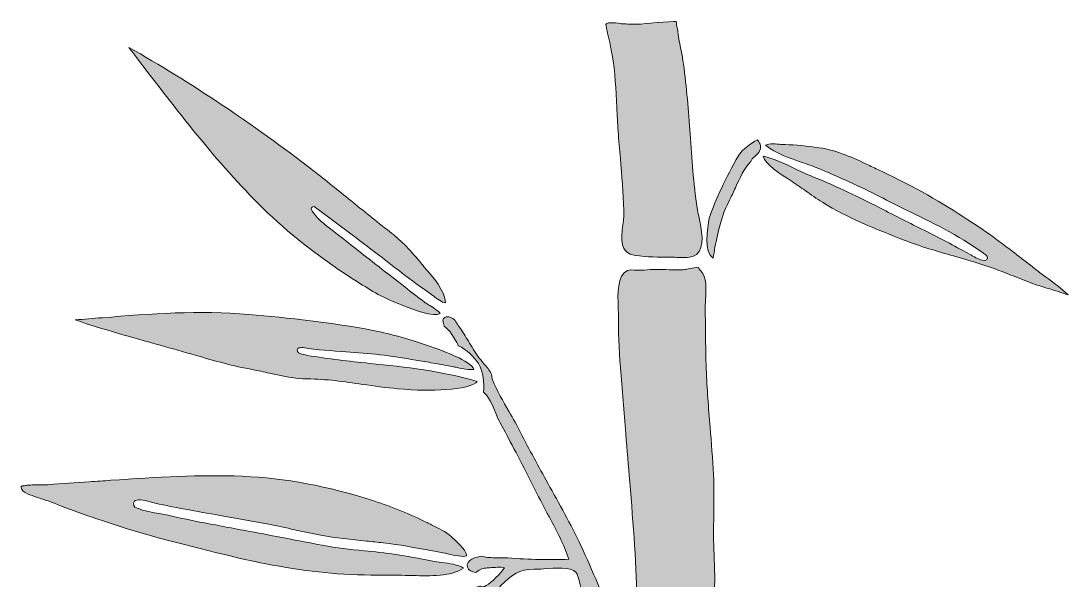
# Model space of a CAD drawing. Header units: inches. Extents: x 40 to 170, y -283 to -15.
# Drawn here: x 42.2 to 156.9, y -75.9 to -14.6 of the extents above; entities that cross this region are included whole.
import ezdxf

# ---------------------------------------------------------------- set-up
doc = ezdxf.new("R2010")
doc.units = ezdxf.units.IN
doc.header["$MEASUREMENT"] = 0
doc.layers.add('_U+0421_U+043B_U+043E_U+0439 1', color=7, linetype='Continuous')

# ---------------------------------------------------------------- blocks, each defined once
blk = doc.blocks.new('block 2')
at = {"layer": '_U+0421_U+043B_U+043E_U+0439 1', "true_color": 0xffffff}
h = blk.add_hatch(color=7, dxfattribs=at)
h.dxf.hatch_style = 2
edge = h.paths.add_edge_path()
edge.add_spline(control_points=[(106.36, -15.56), (106.36, -15.56), (106.46, -15.98), (106.46, -15.98), (106.64, -16.75), (106.82, -17.54), (106.96, -18.33), (107.29, -20.22), (107.38, -22.19), (107.47, -24.09), (107.51, -24.95), (107.55, -25.84), (107.61, -26.7), (107.69, -27.69), (107.77, -28.69), (107.86, -29.68), (108.01, -31.55), (108.18, -33.47), (108.25, -35.37), (108.27, -35.85), (108.21, -36.39), (108.14, -36.95), (107.95, -38.55), (107.77, -40.06), (109.47, -40.3), (110.81, -40.49), (112.05, -40.5), (113.32, -40.49), (113.53, -40.49), (113.75, -40.5), (113.99, -40.52), (114.75, -40.56), (115.62, -40.6), (116.18, -40.21), (117.19, -39.51), (116.74, -37.4), (116.44, -36.01), (116.37, -35.67), (116.31, -35.37), (116.27, -35.13), (115.87, -32.43), (115.68, -29.68), (115.49, -27.01), (115.31, -24.49), (115.13, -21.88), (114.77, -19.34), (114.7, -18.84), (114.6, -18.34), (114.5, -17.86), (114.37, -17.19), (114.23, -16.5), (114.17, -15.79), (114.16, -15.7), (114.13, -15.56), (114.09, -15.42), (114.04, -15.19), (113.99, -14.94), (113.98, -14.7), (113.49, -14.62), (110.25, -14.97), (109.86, -14.98), (109.24, -14.99), (108.61, -14.97), (107.98, -14.93), (107.66, -14.91), (106.43, -14.63), (106.28, -15.01), (106.3, -15.13), (106.32, -15.24), (106.33, -15.35), (106.34, -15.44), (106.35, -15.52), (106.36, -15.56)], knot_values=[0, 0, 0, 0, 1, 1, 1, 2, 2, 2, 3, 3, 3, 4, 4, 4, 5, 5, 5, 6, 6, 6, 7, 7, 7, 8, 8, 8, 9, 9, 9, 10, 10, 10, 11, 11, 11, 12, 12, 12, 13, 13, 13, 14, 14, 14, 15, 15, 15, 16, 16, 16, 17, 17, 17, 18, 18, 18, 19, 19, 19, 20, 20, 20, 21, 21, 21, 22, 22, 22, 23, 23, 23, 24, 24, 24, 24], degree=3, periodic=1)
h = blk.add_hatch(color=7, dxfattribs=at)
h.dxf.hatch_style = 2
edge = h.paths.add_edge_path()
edge.add_spline(control_points=[(68.7, -35.12), (71.45, -37.83), (74.64, -40.34), (78.43, -42.79), (78.43, -42.79), (78.78, -43.01), (78.78, -43.01), (80.26, -43.97), (81.79, -44.96), (83.48, -45.56), (83.61, -45.61), (83.81, -45.69), (84.05, -45.78), (85.08, -46.2), (87.46, -47.16), (88.13, -46.66), (87.96, -46.4), (87.17, -45.91), (86.85, -45.71), (86.66, -45.59), (86.51, -45.5), (86.42, -45.43), (85.69, -44.88), (84.96, -44.32), (84.24, -43.76), (84.24, -43.76), (82.8, -42.63), (82.8, -42.63), (81.89, -41.92), (80.98, -41.21), (80.06, -40.5), (79.32, -39.92), (78.58, -39.34), (77.84, -38.75), (77.09, -38.16), (76.34, -37.56), (75.58, -36.98), (74.91, -36.46), (74.42, -35.99), (74, -35.24), (74, -35.23), (74, -35.23), (74, -35.22), (74.01, -35.15), (74.04, -35.07), (74.1, -35.02), (74.15, -34.96), (74.23, -34.96), (74.31, -34.96), (74.31, -34.96), (78.48, -38.05), (78.48, -38.05), (79.58, -38.87), (80.69, -39.73), (81.76, -40.55), (82.49, -41.12), (83.23, -41.69), (83.97, -42.25), (84.94, -42.98), (85.98, -43.77), (87.06, -44.51), (87.15, -44.57), (87.26, -44.66), (87.39, -44.75), (87.76, -45.04), (88.31, -45.46), (88.72, -45.51), (88.69, -44.24), (87.31, -42.65), (86.39, -41.59), (86.21, -41.37), (86.03, -41.17), (85.89, -40.99), (84.72, -39.56), (83.7, -38.55), (82.59, -37.69), (81.13, -36.57), (79.68, -35.39), (78.28, -34.26), (76.96, -33.19), (75.6, -32.09), (74.24, -31.03), (67.56, -25.87), (60.76, -21.33), (54.04, -17.52), (54.33, -17.9), (54.62, -18.29), (54.91, -18.67), (59.2, -24.3), (63.64, -30.13), (68.7, -35.12)], knot_values=[0, 0, 0, 0, 1, 1, 1, 2, 2, 2, 3, 3, 3, 4, 4, 4, 5, 5, 5, 6, 6, 6, 7, 7, 7, 8, 8, 8, 9, 9, 9, 10, 10, 10, 11, 11, 11, 12, 12, 12, 13, 13, 13, 14, 14, 14, 15, 15, 15, 16, 16, 16, 17, 17, 17, 18, 18, 18, 19, 19, 19, 20, 20, 20, 21, 21, 21, 22, 22, 22, 23, 23, 23, 24, 24, 24, 25, 25, 25, 26, 26, 26, 27, 27, 27, 28, 28, 28, 29, 29, 29, 30, 30, 30, 30], degree=3, periodic=1)
h = blk.add_hatch(color=7, dxfattribs=at)
h.dxf.hatch_style = 2
edge = h.paths.add_edge_path()
edge.add_spline(control_points=[(118.04, -40.62), (118.12, -39.81), (118.29, -39.01), (118.49, -38.13), (118.83, -36.63), (119.16, -35.46), (119.8, -34.27), (120.02, -33.86), (120.23, -33.4), (120.45, -32.91), (120.93, -31.85), (121.43, -30.75), (122.13, -30.01), (122.23, -29.82), (122.36, -29.66), (122.54, -29.5), (122.8, -29.28), (123.06, -29.05), (123.17, -28.72), (123.32, -28.26), (123.12, -27.95), (122.84, -27.63), (122.17, -28.02), (121.32, -28.65), (120.82, -29.33), (119.36, -31.9), (118.29, -34.17), (117.59, -36.22), (117.47, -37.36), (116.91, -39.92), (118.04, -40.62)], knot_values=[0, 0, 0, 0, 1, 1, 1, 2, 2, 2, 3, 3, 3, 4, 4, 4, 5, 5, 5, 6, 6, 6, 7, 7, 7, 8, 8, 8, 9, 9, 9, 10, 10, 10, 10], degree=3, periodic=1)
h = blk.add_hatch(color=7, dxfattribs=at)
h.dxf.hatch_style = 2
edge = h.paths.add_edge_path()
edge.add_spline(control_points=[(146.46, -40.38), (146.36, -40.32), (146.25, -40.26), (146.15, -40.2), (146.15, -40.2), (145.37, -39.78), (145.37, -39.78), (144.61, -39.35), (143.82, -38.92), (143.02, -38.52), (143.02, -38.52), (141.19, -37.59), (141.19, -37.59), (139.57, -36.78), (137.95, -35.96), (136.33, -35.13), (133.37, -33.61), (131.07, -32.54), (128.88, -31.66), (128.26, -31.41), (127.62, -31.11), (127, -30.81), (125.85, -30.26), (124.66, -29.7), (123.49, -29.42), (123.75, -30.38), (125.39, -31.41), (126.22, -31.93), (126.22, -31.93), (126.45, -32.07), (126.45, -32.07), (127.02, -32.43), (127.57, -32.83), (128.11, -33.21), (128.72, -33.64), (129.35, -34.09), (129.99, -34.49), (132.8, -36.22), (135.92, -37.45), (138.94, -38.63), (140.71, -39.32), (142.56, -39.86), (144.36, -40.37), (145.82, -40.79), (147.32, -41.23), (148.78, -41.75), (149.49, -42), (150.2, -42.28), (150.89, -42.56), (151.61, -42.85), (152.36, -43.15), (153.1, -43.41), (153.64, -43.6), (154.2, -43.77), (154.75, -43.94), (155.46, -44.15), (156.18, -44.38), (156.89, -44.64), (156.17, -43.92), (155.29, -43.28), (154.43, -42.65), (154.01, -42.34), (153.61, -42.05), (153.23, -41.75), (152.01, -40.78), (150.68, -39.76), (149.06, -38.55), (148.04, -37.79), (146.96, -37.08), (145.91, -36.4), (145.91, -36.4), (145.37, -36.04), (145.37, -36.04), (142.63, -34.24), (139.35, -32.43), (135.89, -30.81), (135.64, -30.7), (135.4, -30.58), (135.15, -30.47), (133.36, -29.62), (131.67, -28.82), (129.61, -28.51), (128.32, -28.32), (127.07, -28.2), (125.9, -28.17), (125.77, -28.16), (125.62, -28.15), (125.45, -28.14), (124.93, -28.09), (124.17, -28.03), (123.76, -28.22), (124.87, -29.14), (126.4, -29.66), (127.89, -30.17), (128.55, -30.4), (129.18, -30.61), (129.76, -30.86), (132.35, -31.95), (134.6, -33), (136.64, -34.05), (137.6, -34.55), (138.6, -35.04), (139.58, -35.52), (142.46, -36.93), (145.43, -38.4), (147.95, -40.31), (148.01, -40.39), (148.05, -40.49), (148.05, -40.59), (148.04, -40.67), (147.96, -40.77), (147.89, -40.84), (147.35, -40.91), (146.9, -40.64), (146.46, -40.38)], knot_values=[0, 0, 0, 0, 1, 1, 1, 2, 2, 2, 3, 3, 3, 4, 4, 4, 5, 5, 5, 6, 6, 6, 7, 7, 7, 8, 8, 8, 9, 9, 9, 10, 10, 10, 11, 11, 11, 12, 12, 12, 13, 13, 13, 14, 14, 14, 15, 15, 15, 16, 16, 16, 17, 17, 17, 18, 18, 18, 19, 19, 19, 20, 20, 20, 21, 21, 21, 22, 22, 22, 23, 23, 23, 24, 24, 24, 25, 25, 25, 26, 26, 26, 27, 27, 27, 28, 28, 28, 29, 29, 29, 30, 30, 30, 31, 31, 31, 32, 32, 32, 33, 33, 33, 34, 34, 34, 35, 35, 35, 36, 36, 36, 37, 37, 37, 38, 38, 38, 38], degree=3, periodic=1)
h = blk.add_hatch(color=7, dxfattribs=at)
h.dxf.hatch_style = 2
edge = h.paths.add_edge_path()
edge.add_spline(control_points=[(116.67, -42.01), (116.67, -42.01), (116.46, -41.8), (116.37, -41.6), (116.16, -41.6), (115.77, -41.68), (115.48, -41.75), (115.24, -41.8), (115.03, -41.84), (114.88, -41.86), (114.38, -41.89), (113.84, -41.9), (113.22, -41.87), (112.22, -41.84), (111.38, -41.81), (110.45, -41.92), (110.23, -41.95), (109.96, -41.93), (109.67, -41.92), (109.28, -41.9), (108.87, -41.87), (108.63, -41.97), (107.5, -42.42), (107.57, -44.63), (107.62, -45.96), (107.63, -46.17), (107.63, -46.36), (107.64, -46.52), (107.65, -48.57), (107.68, -50.58), (107.86, -52.59), (108.08, -55), (108.27, -57.46), (108.46, -59.83), (108.59, -61.6), (108.73, -63.36), (108.88, -65.13), (109.28, -69.8), (109.64, -74.37), (109.67, -78.89), (109.68, -79.85), (109.75, -80.84), (109.82, -81.79), (109.91, -83.02), (110.01, -84.29), (109.96, -85.55), (109.96, -85.55), (109.96, -85.61), (109.96, -85.61), (109.93, -86.35), (109.92, -86.6), (110.18, -87.24), (110.3, -87.56), (110.39, -87.94), (110.48, -88.31), (110.59, -88.79), (110.71, -89.29), (110.9, -89.63), (110.9, -89.63), (110.94, -89.7), (110.94, -89.7), (110.94, -89.7), (110.91, -89.78), (110.91, -89.78), (110.88, -89.86), (110.88, -89.9), (110.89, -89.92), (110.89, -89.91), (110.96, -89.92), (111.11, -89.89), (111.11, -89.89), (111.13, -89.88), (111.13, -89.88), (111.13, -89.88), (111.16, -89.88), (111.16, -89.88), (111.46, -89.89), (111.77, -89.89), (112.08, -89.87), (112.18, -89.87), (112.28, -89.87), (112.37, -89.87), (112.49, -89.86), (112.6, -89.86), (112.71, -89.86), (112.82, -89.86), (112.92, -89.86), (113.03, -89.87), (113.03, -89.87), (113.36, -89.89), (113.36, -89.89), (114.27, -89.95), (115.13, -90.01), (116.05, -89.97), (116.26, -89.96), (116.47, -89.95), (116.67, -89.95), (117.44, -89.93), (118.11, -89.92), (118.45, -89.55), (118.67, -89.32), (118.76, -88.93), (118.73, -88.38), (118.67, -87.48), (118.47, -86.56), (118.28, -85.68), (118.08, -84.72), (117.86, -83.73), (117.82, -82.72), (117.77, -81.48), (117.89, -80.24), (118, -79.04), (118.08, -78.18), (118.16, -77.29), (118.18, -76.41), (118.21, -75.38), (118.17, -74.32), (118.13, -73.3), (118.09, -72.42), (118.06, -71.51), (118.06, -70.61), (118.07, -70.02), (118.08, -69.43), (118.09, -68.84), (118.11, -67.36), (118.14, -65.84), (118.06, -64.33), (117.97, -62.59), (117.83, -60.83), (117.69, -59.12), (117.51, -57.04), (117.34, -54.89), (117.26, -52.76), (117.21, -51.47), (117.2, -50.15), (117.19, -48.88), (117.18, -48), (117.17, -47.13), (117.15, -46.25), (117.15, -45.93), (117.17, -45.55), (117.19, -45.16), (117.26, -43.98), (117.34, -42.64), (116.67, -42.01)], knot_values=[0, 0, 0, 0, 1, 1, 1, 2, 2, 2, 3, 3, 3, 4, 4, 4, 5, 5, 5, 6, 6, 6, 7, 7, 7, 8, 8, 8, 9, 9, 9, 10, 10, 10, 11, 11, 11, 12, 12, 12, 13, 13, 13, 14, 14, 14, 15, 15, 15, 16, 16, 16, 17, 17, 17, 18, 18, 18, 19, 19, 19, 20, 20, 20, 21, 21, 21, 22, 22, 22, 23, 23, 23, 24, 24, 24, 25, 25, 25, 26, 26, 26, 27, 27, 27, 28, 28, 28, 29, 29, 29, 30, 30, 30, 31, 31, 31, 32, 32, 32, 33, 33, 33, 34, 34, 34, 35, 35, 35, 36, 36, 36, 37, 37, 37, 38, 38, 38, 39, 39, 39, 40, 40, 40, 41, 41, 41, 42, 42, 42, 43, 43, 43, 44, 44, 44, 45, 45, 45, 46, 46, 46, 47, 47, 47, 48, 48, 48, 48], degree=3, periodic=1)
h = blk.add_hatch(color=7, dxfattribs=at)
h.dxf.hatch_style = 2
edge = h.paths.add_edge_path()
edge.add_spline(control_points=[(61.31, -51.24), (63.46, -51.86), (65.47, -52.44), (67.59, -52.82), (68.19, -52.93), (68.79, -53.06), (69.43, -53.21), (70.82, -53.52), (72.26, -53.84), (73.6, -53.84), (75.59, -53.84), (77.64, -54.14), (79.62, -54.43), (80.88, -54.61), (82.19, -54.8), (83.45, -54.91), (85.53, -55.09), (87.23, -55.12), (88.78, -55.01), (90.32, -54.91), (91.95, -54.55), (92.17, -54.12), (88.37, -52.97), (84.31, -52.54), (80.39, -52.13), (78.15, -51.89), (75.85, -51.64), (73.59, -51.26), (73.32, -51.19), (73.02, -51.16), (72.76, -51.05), (72.56, -50.97), (72.35, -50.71), (72.55, -50.5), (72.66, -50.39), (72.91, -50.41), (73.11, -50.41), (74.66, -50.65), (76.26, -50.76), (77.84, -50.87), (79.05, -50.95), (80.31, -51.04), (81.49, -51.18), (82.81, -51.35), (84.16, -51.56), (85.46, -51.77), (85.46, -51.77), (85.91, -51.85), (85.91, -51.85), (86.55, -51.95), (87.19, -52.07), (87.84, -52.19), (88.37, -52.29), (88.9, -52.39), (89.43, -52.48), (89.62, -52.51), (89.82, -52.55), (90.03, -52.6), (90.62, -52.72), (91.27, -52.86), (91.81, -52.79), (91.71, -52.37), (90.66, -51.73), (89.9, -51.4), (88.86, -50.93), (87.76, -50.51), (86.64, -50.14), (84.93, -49.57), (82.89, -48.93), (80.77, -48.52), (76.24, -47.65), (71.55, -47.16), (67.16, -46.77), (61.78, -46.28), (56.37, -46.72), (51.13, -47.13), (50.14, -47.21), (49.14, -47.29), (48.14, -47.37), (51.22, -48.4), (54.39, -49.29), (57.46, -50.15), (58.74, -50.51), (60.03, -50.87), (61.31, -51.24)], knot_values=[0, 0, 0, 0, 1, 1, 1, 2, 2, 2, 3, 3, 3, 4, 4, 4, 5, 5, 5, 6, 6, 6, 7, 7, 7, 8, 8, 8, 9, 9, 9, 10, 10, 10, 11, 11, 11, 12, 12, 12, 13, 13, 13, 14, 14, 14, 15, 15, 15, 16, 16, 16, 17, 17, 17, 18, 18, 18, 19, 19, 19, 20, 20, 20, 21, 21, 21, 22, 22, 22, 23, 23, 23, 24, 24, 24, 25, 25, 25, 26, 26, 26, 27, 27, 27, 28, 28, 28, 28], degree=3, periodic=1)
h = blk.add_hatch(color=7, dxfattribs=at)
h.dxf.hatch_style = 2
edge = h.paths.add_edge_path()
edge.add_spline(control_points=[(88.5, -47.77), (88.53, -47.86), (88.55, -47.95), (88.57, -48.05), (89.16, -48.45), (89.69, -49.4), (90.09, -50.12), (90.1, -50.15), (90.12, -50.18), (90.13, -50.2), (90.96, -50.61), (91.87, -51.4), (92.31, -52.16), (92.86, -53.12), (92.97, -54.22), (92.87, -55.3), (92.87, -55.3), (92.87, -55.3), (92.88, -55.3), (93.39, -55.61), (93.85, -56.7), (94.21, -57.58), (94.38, -57.99), (94.54, -58.38), (94.68, -58.64), (95.16, -59.49), (95.66, -60.42), (96.21, -61.48), (96.81, -62.62), (97.39, -63.77), (97.98, -64.92), (98.47, -65.89), (98.97, -66.87), (99.47, -67.84), (99.67, -68.22), (99.88, -68.61), (100.08, -68.99), (100.88, -70.48), (101.7, -72.02), (102.22, -73.59), (100.11, -73.67), (97.92, -73.63), (95.54, -73.45), (95.2, -73.42), (94.85, -73.42), (94.51, -73.42), (93.98, -73.42), (93.44, -73.42), (92.95, -73.33), (92.87, -73.32), (92.79, -73.29), (92.71, -73.25), (92.12, -73.29), (90.9, -73.68), (91.1, -74.45), (91.2, -74.79), (91.61, -74.96), (92.02, -75.05), (92.36, -74.78), (92.65, -74.57), (93.18, -74.55), (93.28, -74.54), (93.42, -74.53), (93.57, -74.52), (94.02, -74.48), (94.78, -74.42), (95.18, -74.51), (94.75, -75.13), (93.77, -76.14), (93.17, -76.48), (92.87, -76.65), (92.78, -76.66), (92.59, -76.52), (92.49, -76.53), (92.39, -76.54), (92.3, -76.57), (91.58, -76.82), (91.89, -77.43), (92.2, -77.72), (92.44, -77.95), (92.8, -78.02), (93.13, -78.02), (93.27, -78.02), (93.42, -78.01), (93.56, -77.99), (93.57, -77.9), (93.59, -77.82), (93.62, -77.75), (93.74, -77.42), (94.13, -77.07), (94.45, -76.79), (94.56, -76.69), (94.66, -76.6), (94.75, -76.51), (96.01, -75.26), (96.77, -74.66), (98.41, -74.69), (98.68, -74.69), (99.04, -74.67), (99.47, -74.63), (100.66, -74.55), (102.46, -74.41), (102.97, -75.01), (103.18, -75.25), (103.32, -75.78), (103.43, -76.21), (103.48, -76.43), (103.54, -76.64), (103.6, -76.8), (103.84, -77.45), (104.15, -78.09), (104.45, -78.71), (104.65, -79.12), (104.86, -79.54), (105.04, -79.96), (105.45, -80.9), (105.81, -81.87), (106.16, -82.82), (106.5, -83.75), (106.86, -84.73), (107.27, -85.66), (107.36, -85.88), (107.47, -86.1), (107.58, -86.32), (107.86, -86.9), (108.14, -87.49), (108.24, -88.06), (108.27, -88.23), (108.27, -88.4), (108.28, -88.58), (109.21, -88.12), (109.25, -86.53), (109.14, -85.65), (109.05, -84.87), (108.7, -84.13), (108.62, -83.36), (108.29, -82.6), (107.93, -81.86), (107.58, -81.14), (107.27, -80.51), (106.95, -79.86), (106.66, -79.21), (106.22, -78.24), (105.79, -77.24), (105.38, -76.27), (104.79, -74.89), (104.19, -73.47), (103.54, -72.1), (102.43, -69.77), (101.15, -67.48), (99.92, -65.26), (98.92, -63.45), (97.88, -61.58), (96.94, -59.71), (96.56, -58.94), (96.11, -58.17), (95.68, -57.43), (95.02, -56.3), (94.34, -55.13), (93.86, -53.94), (93.8, -53.79), (93.79, -53.7), (93.78, -53.6), (93.77, -53.47), (93.75, -53.33), (93.62, -53.1), (93.43, -52.74), (93.13, -52.41), (92.85, -52.08), (92.66, -51.86), (92.48, -51.66), (92.33, -51.45), (91.93, -50.89), (91.57, -50.29), (91.22, -49.71), (90.9, -49.19), (90.58, -48.65), (90.22, -48.13), (90.14, -48.02), (90.08, -47.92), (90.02, -47.84), (89.86, -47.62), (89.79, -47.52), (89.77, -47.42), (89.46, -47.17), (89.01, -46.89), (88.65, -47.09), (88.33, -47.25), (88.43, -47.5), (88.5, -47.77)], knot_values=[0, 0, 0, 0, 1, 1, 1, 2, 2, 2, 3, 3, 3, 4, 4, 4, 5, 5, 5, 6, 6, 6, 7, 7, 7, 8, 8, 8, 9, 9, 9, 10, 10, 10, 11, 11, 11, 12, 12, 12, 13, 13, 13, 14, 14, 14, 15, 15, 15, 16, 16, 16, 17, 17, 17, 18, 18, 18, 19, 19, 19, 20, 20, 20, 21, 21, 21, 22, 22, 22, 23, 23, 23, 24, 24, 24, 25, 25, 25, 26, 26, 26, 27, 27, 27, 28, 28, 28, 29, 29, 29, 30, 30, 30, 31, 31, 31, 32, 32, 32, 33, 33, 33, 34, 34, 34, 35, 35, 35, 36, 36, 36, 37, 37, 37, 38, 38, 38, 39, 39, 39, 40, 40, 40, 41, 41, 41, 42, 42, 42, 43, 43, 43, 44, 44, 44, 45, 45, 45, 46, 46, 46, 47, 47, 47, 48, 48, 48, 49, 49, 49, 50, 50, 50, 51, 51, 51, 52, 52, 52, 53, 53, 53, 54, 54, 54, 55, 55, 55, 56, 56, 56, 57, 57, 57, 58, 58, 58, 59, 59, 59, 60, 60, 60, 61, 61, 61, 62, 62, 62, 63, 63, 63, 63], degree=3, periodic=1)
h = blk.add_hatch(color=7, dxfattribs=at)
h.dxf.hatch_style = 2
edge = h.paths.add_edge_path()
edge.add_spline(control_points=[(43.92, -66.78), (44.34, -66.94), (44.77, -67.08), (45.21, -67.2), (45.66, -67.37), (46.1, -67.55), (46.54, -67.74), (47.85, -68.25), (49.2, -68.71), (50.51, -69.15), (50.51, -69.15), (51.33, -69.43), (51.33, -69.43), (55.99, -71.02), (60.85, -72.19), (65.14, -73.23), (69.41, -74.26), (73.25, -74.9), (76.86, -75.17), (78.81, -75.31), (80.79, -75.33), (82.7, -75.34), (83.23, -75.34), (83.76, -75.34), (84.3, -75.35), (84.56, -75.35), (84.84, -75.36), (85.15, -75.37), (86.96, -75.42), (89.4, -75.5), (90.69, -74.55), (90.1, -74.17), (89.1, -74.05), (88.28, -73.94), (87.93, -73.9), (87.6, -73.86), (87.33, -73.8), (85.77, -73.49), (84.48, -73.25), (83.26, -73.07), (82.11, -72.89), (80.94, -72.77), (79.81, -72.66), (78.3, -72.51), (76.74, -72.35), (75.22, -72.05), (72.57, -71.54), (69.92, -71.04), (67.28, -70.54), (65.45, -70.2), (63.62, -69.86), (61.8, -69.51), (60.49, -69.26), (59.19, -68.97), (57.98, -68.7), (57.7, -68.64), (57.41, -68.59), (57.1, -68.54), (56.44, -68.43), (55.76, -68.32), (55.2, -68.07), (55.15, -68.05), (55.1, -68.03), (55.04, -68.02), (54.84, -67.96), (54.48, -67.86), (54.54, -67.46), (54.56, -67.34), (54.63, -67.24), (54.73, -67.17), (55.1, -66.94), (55.92, -67.15), (56.66, -67.37), (56.76, -67.4), (56.85, -67.43), (56.89, -67.44), (59.4, -67.98), (61.97, -68.43), (64.45, -68.87), (66.06, -69.15), (67.72, -69.45), (69.35, -69.76), (70.29, -69.94), (71.24, -70.15), (72.16, -70.35), (73.1, -70.55), (74.08, -70.76), (75.04, -70.94), (76.7, -71.26), (78.41, -71.43), (80.05, -71.6), (80.67, -71.66), (81.29, -71.72), (81.9, -71.79), (83.65, -71.99), (85.41, -72.32), (87.11, -72.64), (87.62, -72.73), (88.12, -72.82), (88.62, -72.91), (88.73, -72.93), (88.89, -72.97), (89.07, -73.02), (89.6, -73.14), (90.7, -73.4), (90.98, -73.21), (91, -73.2), (91.01, -73.18), (91.01, -73.16), (91.03, -73.01), (90.92, -72.51), (89.37, -71.14), (88.71, -70.55), (87.97, -70.2), (87.19, -69.82), (87.03, -69.74), (86.86, -69.66), (86.69, -69.58), (84.8, -68.64), (82.89, -67.86), (80.86, -67.2), (75.79, -65.56), (71.2, -64.7), (66.45, -64.5), (61.81, -64.3), (57.19, -64.58), (52.07, -64.94), (51.28, -65), (50.49, -65.05), (49.7, -65.1), (48.23, -65.2), (46.71, -65.3), (45.21, -65.42), (45.03, -65.44), (44.76, -65.44), (44.44, -65.44), (43.98, -65.43), (43.36, -65.43), (42.87, -65.49), (42.73, -65.51), (42.59, -65.53), (42.44, -65.55), (42.43, -65.55), (42.41, -65.55), (42.4, -65.55), (42.32, -65.54), (42.21, -65.64), (42.23, -65.73), (42.31, -66.35), (43.42, -66.59), (43.92, -66.78)], knot_values=[0, 0, 0, 0, 1, 1, 1, 2, 2, 2, 3, 3, 3, 4, 4, 4, 5, 5, 5, 6, 6, 6, 7, 7, 7, 8, 8, 8, 9, 9, 9, 10, 10, 10, 11, 11, 11, 12, 12, 12, 13, 13, 13, 14, 14, 14, 15, 15, 15, 16, 16, 16, 17, 17, 17, 18, 18, 18, 19, 19, 19, 20, 20, 20, 21, 21, 21, 22, 22, 22, 23, 23, 23, 24, 24, 24, 25, 25, 25, 26, 26, 26, 27, 27, 27, 28, 28, 28, 29, 29, 29, 30, 30, 30, 31, 31, 31, 32, 32, 32, 33, 33, 33, 34, 34, 34, 35, 35, 35, 36, 36, 36, 37, 37, 37, 38, 38, 38, 39, 39, 39, 40, 40, 40, 41, 41, 41, 42, 42, 42, 43, 43, 43, 44, 44, 44, 45, 45, 45, 46, 46, 46, 47, 47, 47, 48, 48, 48, 49, 49, 49, 50, 50, 50, 50], degree=3, periodic=1)
at = {"layer": '_U+0421_U+043B_U+043E_U+0439 1', "lineweight": 0}
for points, knots in [([(106.36, -15.56), (106.36, -15.56), (106.46, -15.98), (106.46, -15.98), (106.64, -16.75), (106.82, -17.54), (106.96, -18.33), (107.29, -20.22), (107.38, -22.19), (107.47, -24.09), (107.51, -24.95), (107.55, -25.84), (107.61, -26.7), (107.69, -27.69), (107.77, -28.69), (107.86, -29.68), (108.01, -31.55), (108.18, -33.47), (108.25, -35.37), (108.27, -35.85), (108.21, -36.39), (108.14, -36.95), (107.95, -38.55), (107.77, -40.06), (109.47, -40.3), (110.81, -40.49), (112.05, -40.5), (113.32, -40.49), (113.53, -40.49), (113.75, -40.5), (113.99, -40.52), (114.75, -40.56), (115.62, -40.6), (116.18, -40.21), (117.19, -39.51), (116.74, -37.4), (116.44, -36.01), (116.37, -35.67), (116.31, -35.37), (116.27, -35.13), (115.87, -32.43), (115.68, -29.68), (115.49, -27.01), (115.31, -24.49), (115.13, -21.88), (114.77, -19.34), (114.7, -18.84), (114.6, -18.34), (114.5, -17.86), (114.37, -17.19), (114.23, -16.5), (114.17, -15.79), (114.16, -15.7), (114.13, -15.56), (114.09, -15.42), (114.04, -15.19), (113.99, -14.94), (113.98, -14.7), (113.49, -14.62), (110.25, -14.97), (109.86, -14.98), (109.24, -14.99), (108.61, -14.97), (107.98, -14.93), (107.66, -14.91), (106.43, -14.63), (106.28, -15.01), (106.3, -15.13), (106.32, -15.24), (106.33, -15.35), (106.34, -15.44), (106.35, -15.52), (106.36, -15.56)], [0, 0, 0, 0, 1, 1, 1, 2, 2, 2, 3, 3, 3, 4, 4, 4, 5, 5, 5, 6, 6, 6, 7, 7, 7, 8, 8, 8, 9, 9, 9, 10, 10, 10, 11, 11, 11, 12, 12, 12, 13, 13, 13, 14, 14, 14, 15, 15, 15, 16, 16, 16, 17, 17, 17, 18, 18, 18, 19, 19, 19, 20, 20, 20, 21, 21, 21, 22, 22, 22, 23, 23, 23, 24, 24, 24, 24]), ([(68.7, -35.12), (71.45, -37.83), (74.64, -40.34), (78.43, -42.79), (78.43, -42.79), (78.78, -43.01), (78.78, -43.01), (80.26, -43.97), (81.79, -44.96), (83.48, -45.56), (83.61, -45.61), (83.81, -45.69), (84.05, -45.78), (85.08, -46.2), (87.46, -47.16), (88.13, -46.66), (87.96, -46.4), (87.17, -45.91), (86.85, -45.71), (86.66, -45.59), (86.51, -45.5), (86.42, -45.43), (85.69, -44.88), (84.96, -44.32), (84.24, -43.76), (84.24, -43.76), (82.8, -42.63), (82.8, -42.63), (81.89, -41.92), (80.98, -41.21), (80.06, -40.5), (79.32, -39.92), (78.58, -39.34), (77.84, -38.75), (77.09, -38.16), (76.34, -37.56), (75.58, -36.98), (74.91, -36.46), (74.42, -35.99), (74, -35.24), (74, -35.23), (74, -35.23), (74, -35.22), (74.01, -35.15), (74.04, -35.07), (74.1, -35.02), (74.15, -34.96), (74.23, -34.96), (74.31, -34.96), (74.31, -34.96), (78.48, -38.05), (78.48, -38.05), (79.58, -38.87), (80.69, -39.73), (81.76, -40.55), (82.49, -41.12), (83.23, -41.69), (83.97, -42.25), (84.94, -42.98), (85.98, -43.77), (87.06, -44.51), (87.15, -44.57), (87.26, -44.66), (87.39, -44.75), (87.76, -45.04), (88.31, -45.46), (88.72, -45.51), (88.69, -44.24), (87.31, -42.65), (86.39, -41.59), (86.21, -41.37), (86.03, -41.17), (85.89, -40.99), (84.72, -39.56), (83.7, -38.55), (82.59, -37.69), (81.13, -36.57), (79.68, -35.39), (78.28, -34.26), (76.96, -33.19), (75.6, -32.09), (74.24, -31.03), (67.56, -25.87), (60.76, -21.33), (54.04, -17.52), (54.33, -17.9), (54.62, -18.29), (54.91, -18.67), (59.2, -24.3), (63.64, -30.13), (68.7, -35.12)], [0, 0, 0, 0, 1, 1, 1, 2, 2, 2, 3, 3, 3, 4, 4, 4, 5, 5, 5, 6, 6, 6, 7, 7, 7, 8, 8, 8, 9, 9, 9, 10, 10, 10, 11, 11, 11, 12, 12, 12, 13, 13, 13, 14, 14, 14, 15, 15, 15, 16, 16, 16, 17, 17, 17, 18, 18, 18, 19, 19, 19, 20, 20, 20, 21, 21, 21, 22, 22, 22, 23, 23, 23, 24, 24, 24, 25, 25, 25, 26, 26, 26, 27, 27, 27, 28, 28, 28, 29, 29, 29, 30, 30, 30, 30]), ([(118.04, -40.62), (118.12, -39.81), (118.29, -39.01), (118.49, -38.13), (118.83, -36.63), (119.16, -35.46), (119.8, -34.27), (120.02, -33.86), (120.23, -33.4), (120.45, -32.91), (120.93, -31.85), (121.43, -30.75), (122.13, -30.01), (122.23, -29.82), (122.36, -29.66), (122.54, -29.5), (122.8, -29.28), (123.06, -29.05), (123.17, -28.72), (123.32, -28.26), (123.12, -27.95), (122.84, -27.63), (122.17, -28.02), (121.32, -28.65), (120.82, -29.33), (119.36, -31.9), (118.29, -34.17), (117.59, -36.22), (117.47, -37.36), (116.91, -39.92), (118.04, -40.62)], [0, 0, 0, 0, 1, 1, 1, 2, 2, 2, 3, 3, 3, 4, 4, 4, 5, 5, 5, 6, 6, 6, 7, 7, 7, 8, 8, 8, 9, 9, 9, 10, 10, 10, 10]), ([(146.46, -40.38), (146.36, -40.32), (146.25, -40.26), (146.15, -40.2), (146.15, -40.2), (145.37, -39.78), (145.37, -39.78), (144.61, -39.35), (143.82, -38.92), (143.02, -38.52), (143.02, -38.52), (141.19, -37.59), (141.19, -37.59), (139.57, -36.78), (137.95, -35.96), (136.33, -35.13), (133.37, -33.61), (131.07, -32.54), (128.88, -31.66), (128.26, -31.41), (127.62, -31.11), (127, -30.81), (125.85, -30.26), (124.66, -29.7), (123.49, -29.42), (123.75, -30.38), (125.39, -31.41), (126.22, -31.93), (126.22, -31.93), (126.45, -32.07), (126.45, -32.07), (127.02, -32.43), (127.57, -32.83), (128.11, -33.21), (128.72, -33.64), (129.35, -34.09), (129.99, -34.49), (132.8, -36.22), (135.92, -37.45), (138.94, -38.63), (140.71, -39.32), (142.56, -39.86), (144.36, -40.37), (145.82, -40.79), (147.32, -41.23), (148.78, -41.75), (149.49, -42), (150.2, -42.28), (150.89, -42.56), (151.61, -42.85), (152.36, -43.15), (153.1, -43.41), (153.64, -43.6), (154.2, -43.77), (154.75, -43.94), (155.46, -44.15), (156.18, -44.38), (156.89, -44.64), (156.17, -43.92), (155.29, -43.28), (154.43, -42.65), (154.01, -42.34), (153.61, -42.05), (153.23, -41.75), (152.01, -40.78), (150.68, -39.76), (149.06, -38.55), (148.04, -37.79), (146.96, -37.08), (145.91, -36.4), (145.91, -36.4), (145.37, -36.04), (145.37, -36.04), (142.63, -34.24), (139.35, -32.43), (135.89, -30.81), (135.64, -30.7), (135.4, -30.58), (135.15, -30.47), (133.36, -29.62), (131.67, -28.82), (129.61, -28.51), (128.32, -28.32), (127.07, -28.2), (125.9, -28.17), (125.77, -28.16), (125.62, -28.15), (125.45, -28.14), (124.93, -28.09), (124.17, -28.03), (123.76, -28.22), (124.87, -29.14), (126.4, -29.66), (127.89, -30.17), (128.55, -30.4), (129.18, -30.61), (129.76, -30.86), (132.35, -31.95), (134.6, -33), (136.64, -34.05), (137.6, -34.55), (138.6, -35.04), (139.58, -35.52), (142.46, -36.93), (145.43, -38.4), (147.95, -40.31), (148.01, -40.39), (148.05, -40.49), (148.05, -40.59), (148.04, -40.67), (147.96, -40.77), (147.89, -40.84), (147.35, -40.91), (146.9, -40.64), (146.46, -40.38)], [0, 0, 0, 0, 1, 1, 1, 2, 2, 2, 3, 3, 3, 4, 4, 4, 5, 5, 5, 6, 6, 6, 7, 7, 7, 8, 8, 8, 9, 9, 9, 10, 10, 10, 11, 11, 11, 12, 12, 12, 13, 13, 13, 14, 14, 14, 15, 15, 15, 16, 16, 16, 17, 17, 17, 18, 18, 18, 19, 19, 19, 20, 20, 20, 21, 21, 21, 22, 22, 22, 23, 23, 23, 24, 24, 24, 25, 25, 25, 26, 26, 26, 27, 27, 27, 28, 28, 28, 29, 29, 29, 30, 30, 30, 31, 31, 31, 32, 32, 32, 33, 33, 33, 34, 34, 34, 35, 35, 35, 36, 36, 36, 37, 37, 37, 38, 38, 38, 38]), ([(116.67, -42.01), (116.67, -42.01), (116.46, -41.8), (116.37, -41.6), (116.16, -41.6), (115.77, -41.68), (115.48, -41.75), (115.24, -41.8), (115.03, -41.84), (114.88, -41.86), (114.38, -41.89), (113.84, -41.9), (113.22, -41.87), (112.22, -41.84), (111.38, -41.81), (110.45, -41.92), (110.23, -41.95), (109.96, -41.93), (109.67, -41.92), (109.28, -41.9), (108.87, -41.87), (108.63, -41.97), (107.5, -42.42), (107.57, -44.63), (107.62, -45.96), (107.63, -46.17), (107.63, -46.36), (107.64, -46.52), (107.65, -48.57), (107.68, -50.58), (107.86, -52.59), (108.08, -55), (108.27, -57.46), (108.46, -59.83), (108.59, -61.6), (108.73, -63.36), (108.88, -65.13), (109.28, -69.8), (109.64, -74.37), (109.67, -78.89), (109.68, -79.85), (109.75, -80.84), (109.82, -81.79), (109.91, -83.02), (110.01, -84.29), (109.96, -85.55), (109.96, -85.55), (109.96, -85.61), (109.96, -85.61), (109.93, -86.35), (109.92, -86.6), (110.18, -87.24), (110.3, -87.56), (110.39, -87.94), (110.48, -88.31), (110.59, -88.79), (110.71, -89.29), (110.9, -89.63), (110.9, -89.63), (110.94, -89.7), (110.94, -89.7), (110.94, -89.7), (110.91, -89.78), (110.91, -89.78), (110.88, -89.86), (110.88, -89.9), (110.89, -89.92), (110.89, -89.91), (110.96, -89.92), (111.11, -89.89), (111.11, -89.89), (111.13, -89.88), (111.13, -89.88), (111.13, -89.88), (111.16, -89.88), (111.16, -89.88), (111.46, -89.89), (111.77, -89.89), (112.08, -89.87), (112.18, -89.87), (112.28, -89.87), (112.37, -89.87), (112.49, -89.86), (112.6, -89.86), (112.71, -89.86), (112.82, -89.86), (112.92, -89.86), (113.03, -89.87), (113.03, -89.87), (113.36, -89.89), (113.36, -89.89), (114.27, -89.95), (115.13, -90.01), (116.05, -89.97), (116.26, -89.96), (116.47, -89.95), (116.67, -89.95), (117.44, -89.93), (118.11, -89.92), (118.45, -89.55), (118.67, -89.32), (118.76, -88.93), (118.73, -88.38), (118.67, -87.48), (118.47, -86.56), (118.28, -85.68), (118.08, -84.72), (117.86, -83.73), (117.82, -82.72), (117.77, -81.48), (117.89, -80.24), (118, -79.04), (118.08, -78.18), (118.16, -77.29), (118.18, -76.41), (118.21, -75.38), (118.17, -74.32), (118.13, -73.3), (118.09, -72.42), (118.06, -71.51), (118.06, -70.61), (118.07, -70.02), (118.08, -69.43), (118.09, -68.84), (118.11, -67.36), (118.14, -65.84), (118.06, -64.33), (117.97, -62.59), (117.83, -60.83), (117.69, -59.12), (117.51, -57.04), (117.34, -54.89), (117.26, -52.76), (117.21, -51.47), (117.2, -50.15), (117.19, -48.88), (117.18, -48), (117.17, -47.13), (117.15, -46.25), (117.15, -45.93), (117.17, -45.55), (117.19, -45.16), (117.26, -43.98), (117.34, -42.64), (116.67, -42.01)], [0, 0, 0, 0, 1, 1, 1, 2, 2, 2, 3, 3, 3, 4, 4, 4, 5, 5, 5, 6, 6, 6, 7, 7, 7, 8, 8, 8, 9, 9, 9, 10, 10, 10, 11, 11, 11, 12, 12, 12, 13, 13, 13, 14, 14, 14, 15, 15, 15, 16, 16, 16, 17, 17, 17, 18, 18, 18, 19, 19, 19, 20, 20, 20, 21, 21, 21, 22, 22, 22, 23, 23, 23, 24, 24, 24, 25, 25, 25, 26, 26, 26, 27, 27, 27, 28, 28, 28, 29, 29, 29, 30, 30, 30, 31, 31, 31, 32, 32, 32, 33, 33, 33, 34, 34, 34, 35, 35, 35, 36, 36, 36, 37, 37, 37, 38, 38, 38, 39, 39, 39, 40, 40, 40, 41, 41, 41, 42, 42, 42, 43, 43, 43, 44, 44, 44, 45, 45, 45, 46, 46, 46, 47, 47, 47, 48, 48, 48, 48]), ([(61.31, -51.24), (63.46, -51.86), (65.47, -52.44), (67.59, -52.82), (68.19, -52.93), (68.79, -53.06), (69.43, -53.21), (70.82, -53.52), (72.26, -53.84), (73.6, -53.84), (75.59, -53.84), (77.64, -54.14), (79.62, -54.43), (80.88, -54.61), (82.19, -54.8), (83.45, -54.91), (85.53, -55.09), (87.23, -55.12), (88.78, -55.01), (90.32, -54.91), (91.95, -54.55), (92.17, -54.12), (88.37, -52.97), (84.31, -52.54), (80.39, -52.13), (78.15, -51.89), (75.85, -51.64), (73.59, -51.26), (73.32, -51.19), (73.02, -51.16), (72.76, -51.05), (72.56, -50.97), (72.35, -50.71), (72.55, -50.5), (72.66, -50.39), (72.91, -50.41), (73.11, -50.41), (74.66, -50.65), (76.26, -50.76), (77.84, -50.87), (79.05, -50.95), (80.31, -51.04), (81.49, -51.18), (82.81, -51.35), (84.16, -51.56), (85.46, -51.77), (85.46, -51.77), (85.91, -51.85), (85.91, -51.85), (86.55, -51.95), (87.19, -52.07), (87.84, -52.19), (88.37, -52.29), (88.9, -52.39), (89.43, -52.48), (89.62, -52.51), (89.82, -52.55), (90.03, -52.6), (90.62, -52.72), (91.27, -52.86), (91.81, -52.79), (91.71, -52.37), (90.66, -51.73), (89.9, -51.4), (88.86, -50.93), (87.76, -50.51), (86.64, -50.14), (84.93, -49.57), (82.89, -48.93), (80.77, -48.52), (76.24, -47.65), (71.55, -47.16), (67.16, -46.77), (61.78, -46.28), (56.37, -46.72), (51.13, -47.13), (50.14, -47.21), (49.14, -47.29), (48.14, -47.37), (51.22, -48.4), (54.39, -49.29), (57.46, -50.15), (58.74, -50.51), (60.03, -50.87), (61.31, -51.24)], [0, 0, 0, 0, 1, 1, 1, 2, 2, 2, 3, 3, 3, 4, 4, 4, 5, 5, 5, 6, 6, 6, 7, 7, 7, 8, 8, 8, 9, 9, 9, 10, 10, 10, 11, 11, 11, 12, 12, 12, 13, 13, 13, 14, 14, 14, 15, 15, 15, 16, 16, 16, 17, 17, 17, 18, 18, 18, 19, 19, 19, 20, 20, 20, 21, 21, 21, 22, 22, 22, 23, 23, 23, 24, 24, 24, 25, 25, 25, 26, 26, 26, 27, 27, 27, 28, 28, 28, 28]), ([(88.5, -47.77), (88.53, -47.86), (88.55, -47.95), (88.57, -48.05), (89.16, -48.45), (89.69, -49.4), (90.09, -50.12), (90.1, -50.15), (90.12, -50.18), (90.13, -50.2), (90.96, -50.61), (91.87, -51.4), (92.31, -52.16), (92.86, -53.12), (92.97, -54.22), (92.87, -55.3), (92.87, -55.3), (92.87, -55.3), (92.88, -55.3), (93.39, -55.61), (93.85, -56.7), (94.21, -57.58), (94.38, -57.99), (94.54, -58.38), (94.68, -58.64), (95.16, -59.49), (95.66, -60.42), (96.21, -61.48), (96.81, -62.62), (97.39, -63.77), (97.98, -64.92), (98.47, -65.89), (98.97, -66.87), (99.47, -67.84), (99.67, -68.22), (99.88, -68.61), (100.08, -68.99), (100.88, -70.48), (101.7, -72.02), (102.22, -73.59), (100.11, -73.67), (97.92, -73.63), (95.54, -73.45), (95.2, -73.42), (94.85, -73.42), (94.51, -73.42), (93.98, -73.42), (93.44, -73.42), (92.95, -73.33), (92.87, -73.32), (92.79, -73.29), (92.71, -73.25), (92.12, -73.29), (90.9, -73.68), (91.1, -74.45), (91.2, -74.79), (91.61, -74.96), (92.02, -75.05), (92.36, -74.78), (92.65, -74.57), (93.18, -74.55), (93.28, -74.54), (93.42, -74.53), (93.57, -74.52), (94.02, -74.48), (94.78, -74.42), (95.18, -74.51), (94.75, -75.13), (93.77, -76.14), (93.17, -76.48), (92.87, -76.65), (92.78, -76.66), (92.59, -76.52), (92.49, -76.53), (92.39, -76.54), (92.3, -76.57), (91.58, -76.82), (91.89, -77.43), (92.2, -77.72), (92.44, -77.95), (92.8, -78.02), (93.13, -78.02), (93.27, -78.02), (93.42, -78.01), (93.56, -77.99), (93.57, -77.9), (93.59, -77.82), (93.62, -77.75), (93.74, -77.42), (94.13, -77.07), (94.45, -76.79), (94.56, -76.69), (94.66, -76.6), (94.75, -76.51), (96.01, -75.26), (96.77, -74.66), (98.41, -74.69), (98.68, -74.69), (99.04, -74.67), (99.47, -74.63), (100.66, -74.55), (102.46, -74.41), (102.97, -75.01), (103.18, -75.25), (103.32, -75.78), (103.43, -76.21), (103.48, -76.43), (103.54, -76.64), (103.6, -76.8), (103.84, -77.45), (104.15, -78.09), (104.45, -78.71), (104.65, -79.12), (104.86, -79.54), (105.04, -79.96), (105.45, -80.9), (105.81, -81.87), (106.16, -82.82), (106.5, -83.75), (106.86, -84.73), (107.27, -85.66), (107.36, -85.88), (107.47, -86.1), (107.58, -86.32), (107.86, -86.9), (108.14, -87.49), (108.24, -88.06), (108.27, -88.23), (108.27, -88.4), (108.28, -88.58), (109.21, -88.12), (109.25, -86.53), (109.14, -85.65), (109.05, -84.87), (108.7, -84.13), (108.62, -83.36), (108.29, -82.6), (107.93, -81.86), (107.58, -81.14), (107.27, -80.51), (106.95, -79.86), (106.66, -79.21), (106.22, -78.24), (105.79, -77.24), (105.38, -76.27), (104.79, -74.89), (104.19, -73.47), (103.54, -72.1), (102.43, -69.77), (101.15, -67.48), (99.92, -65.26), (98.92, -63.45), (97.88, -61.58), (96.94, -59.71), (96.56, -58.94), (96.11, -58.17), (95.68, -57.43), (95.02, -56.3), (94.34, -55.13), (93.86, -53.94), (93.8, -53.79), (93.79, -53.7), (93.78, -53.6), (93.77, -53.47), (93.75, -53.33), (93.62, -53.1), (93.43, -52.74), (93.13, -52.41), (92.85, -52.08), (92.66, -51.86), (92.48, -51.66), (92.33, -51.45), (91.93, -50.89), (91.57, -50.29), (91.22, -49.71), (90.9, -49.19), (90.58, -48.65), (90.22, -48.13), (90.14, -48.02), (90.08, -47.92), (90.02, -47.84), (89.86, -47.62), (89.79, -47.52), (89.77, -47.42), (89.46, -47.17), (89.01, -46.89), (88.65, -47.09), (88.33, -47.25), (88.43, -47.5), (88.5, -47.77)], [0, 0, 0, 0, 1, 1, 1, 2, 2, 2, 3, 3, 3, 4, 4, 4, 5, 5, 5, 6, 6, 6, 7, 7, 7, 8, 8, 8, 9, 9, 9, 10, 10, 10, 11, 11, 11, 12, 12, 12, 13, 13, 13, 14, 14, 14, 15, 15, 15, 16, 16, 16, 17, 17, 17, 18, 18, 18, 19, 19, 19, 20, 20, 20, 21, 21, 21, 22, 22, 22, 23, 23, 23, 24, 24, 24, 25, 25, 25, 26, 26, 26, 27, 27, 27, 28, 28, 28, 29, 29, 29, 30, 30, 30, 31, 31, 31, 32, 32, 32, 33, 33, 33, 34, 34, 34, 35, 35, 35, 36, 36, 36, 37, 37, 37, 38, 38, 38, 39, 39, 39, 40, 40, 40, 41, 41, 41, 42, 42, 42, 43, 43, 43, 44, 44, 44, 45, 45, 45, 46, 46, 46, 47, 47, 47, 48, 48, 48, 49, 49, 49, 50, 50, 50, 51, 51, 51, 52, 52, 52, 53, 53, 53, 54, 54, 54, 55, 55, 55, 56, 56, 56, 57, 57, 57, 58, 58, 58, 59, 59, 59, 60, 60, 60, 61, 61, 61, 62, 62, 62, 63, 63, 63, 63]), ([(43.92, -66.78), (44.34, -66.94), (44.77, -67.08), (45.21, -67.2), (45.66, -67.37), (46.1, -67.55), (46.54, -67.74), (47.85, -68.25), (49.2, -68.71), (50.51, -69.15), (50.51, -69.15), (51.33, -69.43), (51.33, -69.43), (55.99, -71.02), (60.85, -72.19), (65.14, -73.23), (69.41, -74.26), (73.25, -74.9), (76.86, -75.17), (78.81, -75.31), (80.79, -75.33), (82.7, -75.34), (83.23, -75.34), (83.76, -75.34), (84.3, -75.35), (84.56, -75.35), (84.84, -75.36), (85.15, -75.37), (86.96, -75.42), (89.4, -75.5), (90.69, -74.55), (90.1, -74.17), (89.1, -74.05), (88.28, -73.94), (87.93, -73.9), (87.6, -73.86), (87.33, -73.8), (85.77, -73.49), (84.48, -73.25), (83.26, -73.07), (82.11, -72.89), (80.94, -72.77), (79.81, -72.66), (78.3, -72.51), (76.74, -72.35), (75.22, -72.05), (72.57, -71.54), (69.92, -71.04), (67.28, -70.54), (65.45, -70.2), (63.62, -69.86), (61.8, -69.51), (60.49, -69.26), (59.19, -68.97), (57.98, -68.7), (57.7, -68.64), (57.41, -68.59), (57.1, -68.54), (56.44, -68.43), (55.76, -68.32), (55.2, -68.07), (55.15, -68.05), (55.1, -68.03), (55.04, -68.02), (54.84, -67.96), (54.48, -67.86), (54.54, -67.46), (54.56, -67.34), (54.63, -67.24), (54.73, -67.17), (55.1, -66.94), (55.92, -67.15), (56.66, -67.37), (56.76, -67.4), (56.85, -67.43), (56.89, -67.44), (59.4, -67.98), (61.97, -68.43), (64.45, -68.87), (66.06, -69.15), (67.72, -69.45), (69.35, -69.76), (70.29, -69.94), (71.24, -70.15), (72.16, -70.35), (73.1, -70.55), (74.08, -70.76), (75.04, -70.94), (76.7, -71.26), (78.41, -71.43), (80.05, -71.6), (80.67, -71.66), (81.29, -71.72), (81.9, -71.79), (83.65, -71.99), (85.41, -72.32), (87.11, -72.64), (87.62, -72.73), (88.12, -72.82), (88.62, -72.91), (88.73, -72.93), (88.89, -72.97), (89.07, -73.02), (89.6, -73.14), (90.7, -73.4), (90.98, -73.21), (91, -73.2), (91.01, -73.18), (91.01, -73.16), (91.03, -73.01), (90.92, -72.51), (89.37, -71.14), (88.71, -70.55), (87.97, -70.2), (87.19, -69.82), (87.03, -69.74), (86.86, -69.66), (86.69, -69.58), (84.8, -68.64), (82.89, -67.86), (80.86, -67.2), (75.79, -65.56), (71.2, -64.7), (66.45, -64.5), (61.81, -64.3), (57.19, -64.58), (52.07, -64.94), (51.28, -65), (50.49, -65.05), (49.7, -65.1), (48.23, -65.2), (46.71, -65.3), (45.21, -65.42), (45.03, -65.44), (44.76, -65.44), (44.44, -65.44), (43.98, -65.43), (43.36, -65.43), (42.87, -65.49), (42.73, -65.51), (42.59, -65.53), (42.44, -65.55), (42.43, -65.55), (42.41, -65.55), (42.4, -65.55), (42.32, -65.54), (42.21, -65.64), (42.23, -65.73), (42.31, -66.35), (43.42, -66.59), (43.92, -66.78)], [0, 0, 0, 0, 1, 1, 1, 2, 2, 2, 3, 3, 3, 4, 4, 4, 5, 5, 5, 6, 6, 6, 7, 7, 7, 8, 8, 8, 9, 9, 9, 10, 10, 10, 11, 11, 11, 12, 12, 12, 13, 13, 13, 14, 14, 14, 15, 15, 15, 16, 16, 16, 17, 17, 17, 18, 18, 18, 19, 19, 19, 20, 20, 20, 21, 21, 21, 22, 22, 22, 23, 23, 23, 24, 24, 24, 25, 25, 25, 26, 26, 26, 27, 27, 27, 28, 28, 28, 29, 29, 29, 30, 30, 30, 31, 31, 31, 32, 32, 32, 33, 33, 33, 34, 34, 34, 35, 35, 35, 36, 36, 36, 37, 37, 37, 38, 38, 38, 39, 39, 39, 40, 40, 40, 41, 41, 41, 42, 42, 42, 43, 43, 43, 44, 44, 44, 45, 45, 45, 46, 46, 46, 47, 47, 47, 48, 48, 48, 49, 49, 49, 50, 50, 50, 50])]:
    blk.add_open_spline(points, degree=3, knots=knots, dxfattribs=at)

msp = doc.modelspace()

# ---------------------------------------------------------------- block references
at = {"layer": '_U+0421_U+043B_U+043E_U+0439 1'}
msp.add_blockref('block 2', (0, 0), dxfattribs=at)

doc.saveas('drawing.dxf')
